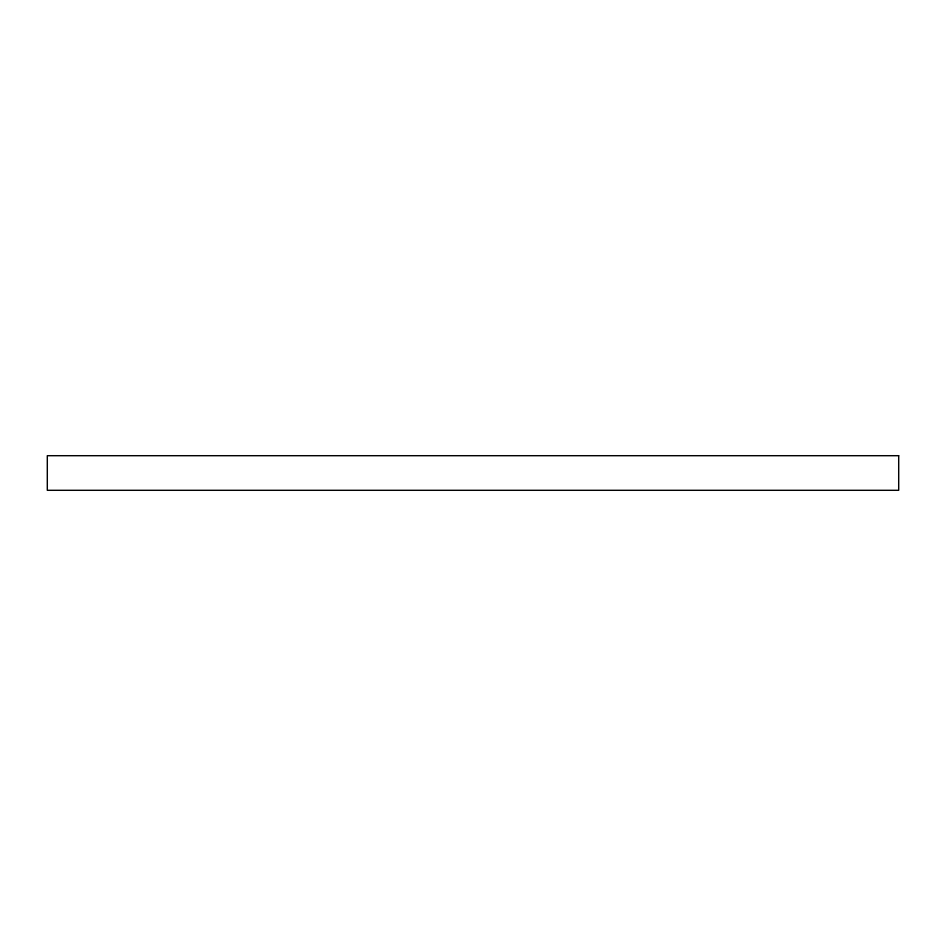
<?xml version="1.0" encoding="UTF-8"?>
<svg xmlns="http://www.w3.org/2000/svg" width="946" height="946" viewBox="0 0 946 946"><rect width="100%" height="100%" fill="white"/><g stroke="black" fill="none" stroke-linecap="round" stroke-linejoin="round"><path stroke-width="1.42" d="M898.7 455.7L47.3 455.7L47.3 490.3L898.7 490.3L898.7 455.7"/></g></svg>
